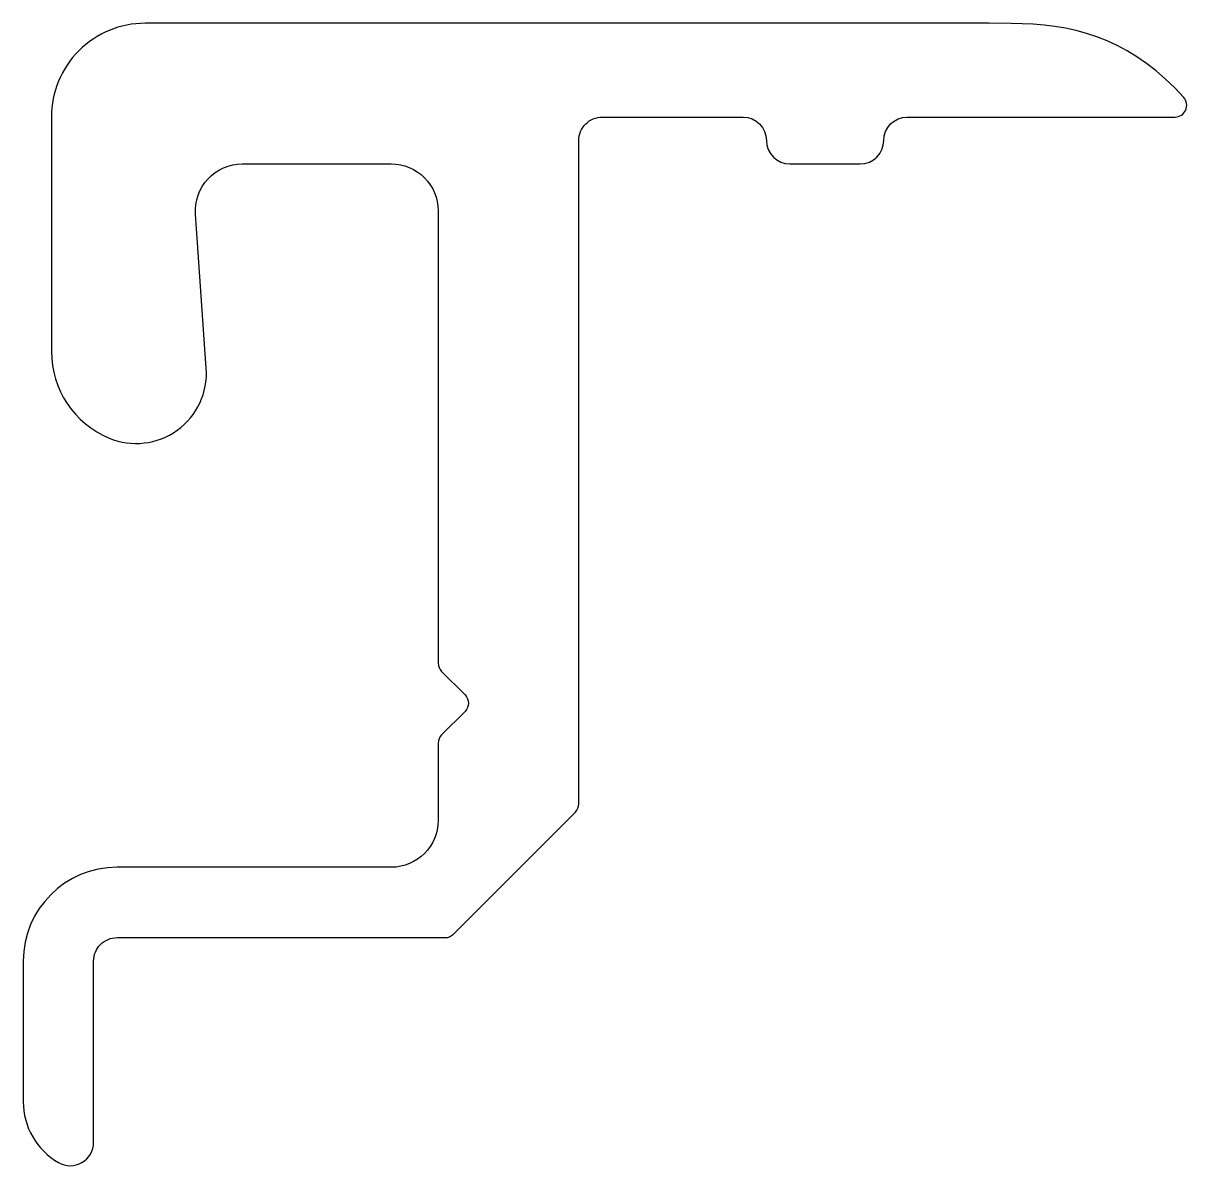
# Model space of a CAD drawing. Extents: x 12441.2 to 12490.9, y 607.6 to 656.4.
import ezdxf

# ---------------------------------------------------------------- set-up
doc = ezdxf.new("R2010")
doc.units = 0
doc.layers.get('0').update_dxf_attribs({"linetype": 'CONTINUOUS'})

msp = doc.modelspace()

# ---------------------------------------------------------------- linework, layer by layer
msp.add_lwpolyline([(12459.084, 628.731), (12460.084, 627.731, -0.413916), (12460.084, 627.023), (12459.084, 626.024, 0.198912), (12458.938, 625.67), (12458.938, 622.377, -0.413893), (12456.938, 620.377), (12445.238, 620.377, 0.414188), (12441.238, 616.377), (12441.238, 610.377, 0.267949), (12442.738, 607.779, 0.577357), (12444.238, 608.645), (12444.238, 616.377, -0.414214), (12445.238, 617.377), (12459.231, 617.377, 0.198098), (12459.584, 617.523), (12464.791, 622.731, 0.198821), (12464.938, 623.084), (12464.938, 651.377, -0.414214), (12465.938, 652.377), (12471.942, 652.377, -0.414213), (12472.942, 651.377, 0.413874), (12473.942, 650.377), (12476.942, 650.377, 0.413868), (12477.942, 651.377, -0.414207), (12478.942, 652.377), (12490.37, 652.377, 0.650264), (12490.74, 653.213), (12490.355, 653.62), (12489.962, 653.997), (12489.563, 654.343), (12489.158, 654.66), (12488.747, 654.946), (12488.329, 655.202), (12487.905, 655.43), (12487.475, 655.629), (12487.039, 655.801), (12486.597, 655.947), (12486.151, 656.067), (12485.699, 656.164), (12485.243, 656.24), (12484.782, 656.296), (12484.318, 656.334), (12483.381, 656.371), (12482.438, 656.377), (12446.438, 656.377, 0.414563), (12442.438, 652.377), (12442.438, 642.377, 0.303161), (12444.904, 638.683, 0.557363), (12449.047, 641.663), (12448.587, 648.238, -0.4348), (12450.582, 650.377), (12456.938, 650.377, -0.414214), (12458.938, 648.377), (12458.938, 629.084, 0.198861)], format="xyb", close=True)

doc.saveas('drawing.dxf')
